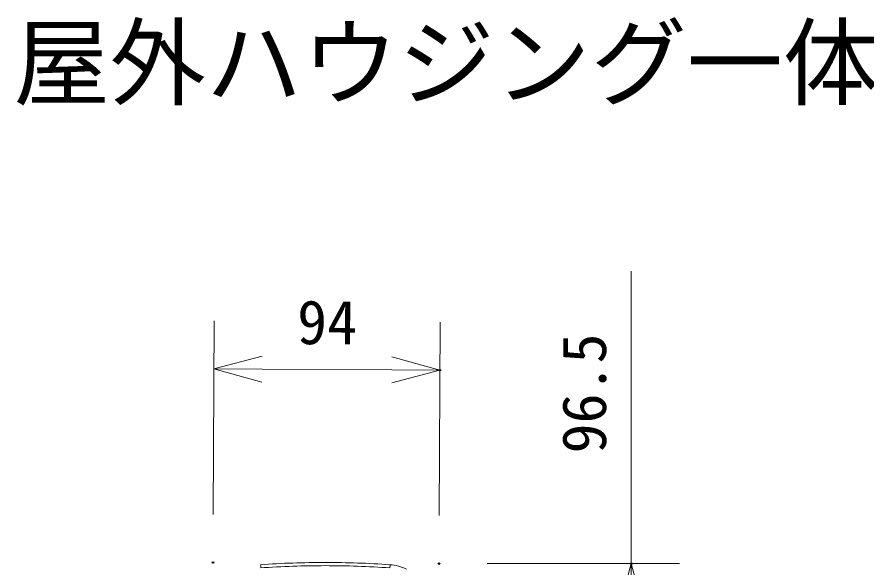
# Model space of a CAD drawing. Units: millimetres, scale not verified. Extents: x -62 to 63, y -57 to 57.
# Drawn here: x -35.35 to 0, y 33.98 to 56.89 of the extents above; entities that cross this region are included whole.
import ezdxf
from ezdxf.enums import TextEntityAlignment as Align

# ---------------------------------------------------------------- set-up
doc = ezdxf.new("R2010")
doc.units = ezdxf.units.MM
doc.header["$LTSCALE"] = 0.125
doc.header["$PDMODE"] = 32
doc.header["$PDSIZE"] = 0.0625
for name, color, linetype, lineweight in [('0-0_0', 7, 'Continuous', 18), ('0-4_GAIKEI', 7, 'Continuous', 18), ('0-5_SUNPO', 7, 'Continuous', 18)]:
    doc.layers.add(name, color=color, linetype=linetype, lineweight=lineweight)
doc.layers.add('0-1_DEFPOINTS', color=7, linetype='Continuous')
doc.layers.add('0-3_MOJI1', color=7, linetype='Continuous')
doc.styles.add('ＭＳ ゴシック', font='')
doc.styles.get('ＭＳ ゴシック').set_extended_font_data('MS Gothic')

# ---------------------------------------------------------------- blocks, each defined once
blk = doc.blocks.new('_OPEN30')
at = {"layer": '0-0_0'}
blk.add_line((0, 0), (-1, 0), dxfattribs=at)
blk.add_lwpolyline([(-1, 0.26795), (0, 0), (-1, -0.26795)], dxfattribs=at)
blk = doc.blocks.new('D6')
at = {"layer": '0-1_DEFPOINTS'}
for p in [(-18.2287, 30.928), (-27.6703, 22.9282), (-18.2703, 22.8796)]:
    blk.add_point(p, dxfattribs=at)
at = {"layer": '0-5_SUNPO'}
for p, q in [((-27.66, 24.9282), (-27.6184, 32.9766)), ((-18.26, 24.8796), (-18.2184, 32.928)), ((-25.6287, 30.9662), (-20.2287, 30.9383))]:
    blk.add_line(p, q, dxfattribs=at)
at = {"layer": '0-5_SUNPO', "xscale": 2, "yscale": 2}
for p, rotation in [((-27.6287, 30.9766), 179.70383), ((-18.2287, 30.928), 359.70383)]:
    blk.add_blockref('_OPEN30', p, dxfattribs=dict(at, rotation=rotation))
at = {"layer": '0-5_SUNPO', "style": 'ＭＳ ゴシック'}
blk.add_text('94', height=1.833, rotation=359.704, dxfattribs=at).set_placement((-24.1761, 31.4587), align=Align.BOTTOM_LEFT)
blk = doc.blocks.new('D5')
at = {"layer": '0-1_DEFPOINTS'}
for p in [(-18.2703, 22.8808), (-10.2703, 22.8808), (-18.2703, 13.2308)]:
    blk.add_point(p, dxfattribs=at)
at = {"layer": '0-5_SUNPO'}
for p, q in [((-10.2703, 22.8808), (-10.2703, 35.0475)), ((-16.2703, 22.8808), (-8.2703, 22.8808)), ((-10.2703, 15.2308), (-10.2703, 20.8808)), ((-16.2703, 13.2308), (-8.2703, 13.2308))]:
    blk.add_line(p, q, dxfattribs=at)
at = {"layer": '0-5_SUNPO', "xscale": 2, "yscale": 2}
for p, rotation in [((-10.2703, 22.8808), 90), ((-10.2703, 13.2308), 270)]:
    blk.add_blockref('_OPEN30', p, dxfattribs=dict(at, rotation=rotation))
at = {"layer": '0-5_SUNPO', "style": 'ＭＳ ゴシック'}
blk.add_text('96.5', height=1.833, rotation=90, dxfattribs=at).set_placement((-10.7703, 27.4641), align=Align.BOTTOM_LEFT)

msp = doc.modelspace()

# ---------------------------------------------------------------- linework, layer by layer
at = {"layer": '0-4_GAIKEI'}
for centre, radius, start, end in [((-22.5329, -4.5387), 38.7452, 90.00015, 93.98714), ((-22.533, -4.5995), 38.6724, 89.99994, 93.9873), ((-22.5331, -4.5387), 38.7452, 86.01286, 89.99985), ((-22.5329, -4.5995), 38.6724, 86.0127, 90.00006)]:
    msp.add_arc(centre, radius, start, end, dxfattribs=at)
for centre, major_axis, ratio, start_param, end_param in [((-25.222, 34.0426), (0.0049, -0.0701), 0.141127, 0.4587224, 3.1415922), ((-19.8439, 34.0426), (-0.0049, -0.0701), 0.141127, 0.4587224, 3.1415922), ((-19.81, 32.2345), (1.0524, -1.6188), 0.912933, 2.1490314, 2.5387559)]:
    msp.add_ellipse(centre, major_axis=major_axis, ratio=ratio, start_param=start_param, end_param=end_param, dxfattribs=at)

# ---------------------------------------------------------------- block references
at = {"layer": '0-5_SUNPO'}
for name in ['D5', 'D6']:
    msp.add_blockref(name, (0.4707, 11.277), dxfattribs=at)

# ---------------------------------------------------------------- texts
at = {"layer": '0-3_MOJI1', "style": 'ＭＳ ゴシック'}
msp.add_text('屋外ハウジング一体型ネットワークカメラ', height=2.933, dxfattribs=at).set_placement((-35.4975, 52.6467), align=Align.BOTTOM_LEFT)

doc.saveas('drawing.dxf')
